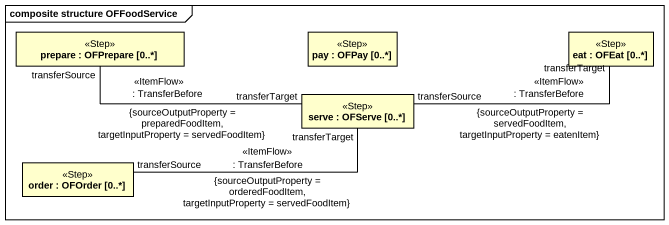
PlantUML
@startuml
mainframe composite structure OFFoodService
rectangle "prepare : OFPrepare [0..*]" as prepare <<Step>>
rectangle "pay : OFPay [0..*]" as pay <<Step>>
rectangle "eat : OFEat [0..*]" as eat <<Step>>
rectangle "serve : OFServe [0..*]" as serve <<Step>>
rectangle "order : OFOrder [0..*]" as order <<Step>>
prepare "transferSource" -right- "transferTarget" serve : <<ItemFlow>>\n: TransferBefore\n{sourceOutputProperty = preparedFoodItem, targetInputProperty = servedFoodItem}
serve "transferSource" -right- "transferTarget" eat : <<ItemFlow>>\n: TransferBefore\n{sourceOutputProperty = servedFoodItem, targetInputProperty = eatenItem}
order "transferSource" -right- "transferTarget" serve : <<ItemFlow>>\n: TransferBefore\n{sourceOutputProperty = orderedFoodItem, targetInputProperty = servedFoodItem}
@enduml
